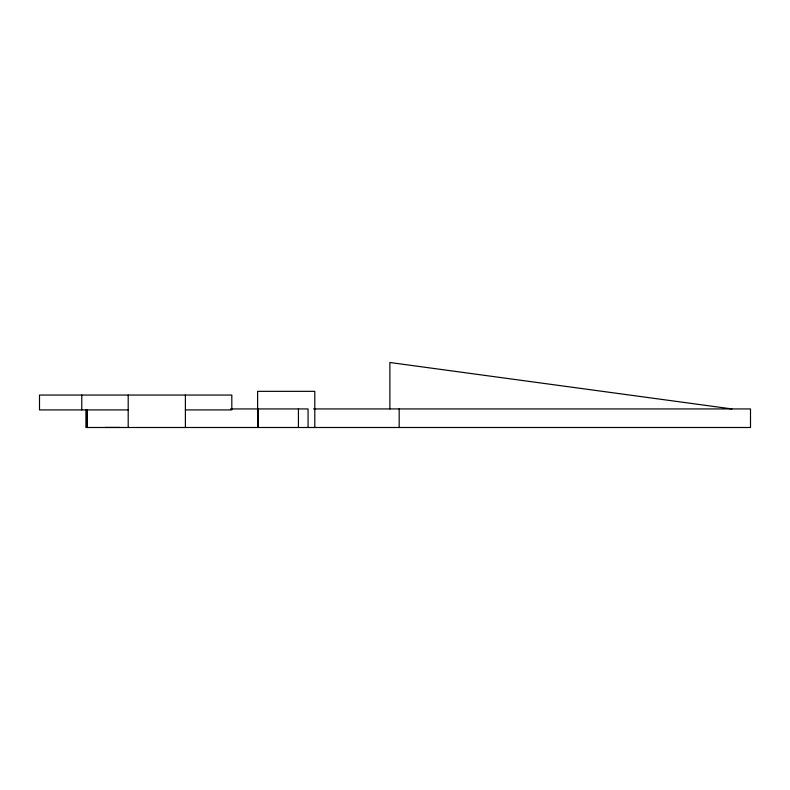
<?xml version="1.0" encoding="UTF-8"?>
<svg xmlns="http://www.w3.org/2000/svg" width="790" height="790" viewBox="0 0 790 790"><rect width="100%" height="100%" fill="white"/><g stroke="black" fill="none" stroke-linecap="round" stroke-linejoin="round"><path stroke-width="1.19" d="M230.561 408.934L308.07 408.934L308.07 427.499M313.551 408.934L750.5 408.934L750.5 427.499L85.932 427.499L85.932 409.911M128.197 409.911L39.5 409.911L39.5 395.049L231.816 395.049L231.816 409.911L185.393 409.911M105.1 427.439L119.962 427.439M731.925 408.934L389.885 362.501L389.885 408.934M399.177 408.934L399.177 427.499M314.805 427.499L314.805 391.336L257.609 391.336L257.609 427.499M298.432 408.934L298.432 427.499M258.379 408.934L258.379 427.499M185.393 395.049L185.393 427.499M128.197 395.049L128.197 427.499M87.305 410.089L87.305 427.499M86.91 409.911L86.91 427.499M81.775 395.049L81.775 409.911"/></g></svg>
